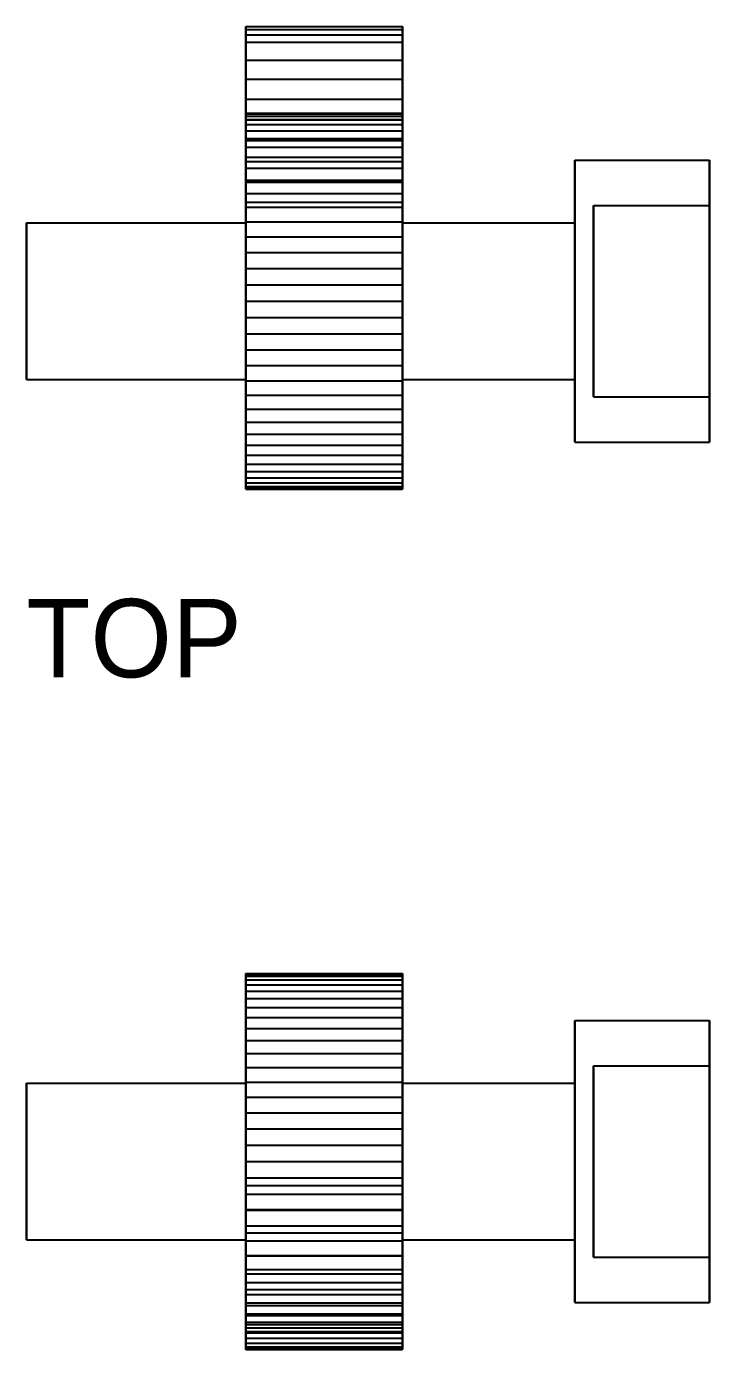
# Model space of a CAD drawing. Header units: millimetres. Extents: x 0 to 258, y -45 to 42.
# Drawn here: x 0 to 21.8, y 0 to 42.22 of the extents above; entities that cross this region are included whole.
import ezdxf

# ---------------------------------------------------------------- set-up
doc = ezdxf.new("R2010")
doc.units = ezdxf.units.MM
for name, color, linetype in [('FRONT_HIDDEN', 8, 'CONTINUOUS'), ('FRONT_VISIBLE', 7, 'Continuous'), ('TOP_HIDDEN', 8, 'CONTINUOUS'), ('TOP_VISIBLE', 7, 'Continuous')]:
    doc.layers.add(name, color=color, linetype=linetype)

msp = doc.modelspace()

# ---------------------------------------------------------------- linework, layer by layer
at = {"layer": 'FRONT_HIDDEN'}
for points in [[(7, 11.977), (7, 12)], [(7, 11.909), (7, 11.977)], [(7, 11.977), (12, 11.977)], [(7, 11.796), (7, 11.909)], [(7, 11.909), (12, 11.909)], [(12, 11.977), (12, 12)], [(12, 11.909), (12, 11.977)], [(12, 11.796), (12, 11.909)], [(7, 11.638), (7, 11.796)], [(7, 11.796), (12, 11.796)], [(7, 11.438), (7, 11.638)], [(7, 11.638), (12, 11.638)], [(7, 11.196), (7, 11.438)], [(7, 11.438), (12, 11.438)], [(12, 11.638), (12, 11.796)], [(12, 11.438), (12, 11.638)], [(12, 11.196), (12, 11.438)], [(7, 10.915), (7, 11.196)], [(7, 11.196), (12, 11.196)], [(12, 10.915), (12, 11.196)], [(7, 10.596), (7, 10.915)], [(7, 10.915), (12, 10.915)], [(7, 10.243), (7, 10.596)], [(7, 10.596), (12, 10.596)], [(12, 10.596), (12, 10.915)], [(12, 10.243), (12, 10.596)], [(7, 9.857), (7, 10.243)], [(7, 10.243), (12, 10.243)], [(12, 9.857), (12, 10.243)], [(17.5, 1.5), (17.5, 1.891), (17.5, 2.283), (17.5, 2.674), (17.5, 3.065), (17.5, 3.457), (17.5, 3.848), (17.5, 4.239), (17.5, 4.63), (17.5, 5.022), (17.5, 5.413), (17.5, 5.804), (17.5, 6.196), (17.5, 6.587), (17.5, 6.978), (17.5, 7.37), (17.5, 7.761), (17.5, 8.152), (17.5, 8.543), (17.5, 8.935), (17.5, 9.326), (17.5, 9.717), (17.5, 10.109), (17.5, 10.5)], [(21.8, 1.5), (21.8, 1.891), (21.8, 2.283), (21.8, 2.674), (21.8, 3.065), (21.8, 3.457), (21.8, 3.848), (21.8, 4.239), (21.8, 4.63), (21.8, 5.022), (21.8, 5.413), (21.8, 5.804), (21.8, 6.196), (21.8, 6.587), (21.8, 6.978), (21.8, 7.37), (21.8, 7.761), (21.8, 8.152), (21.8, 8.543), (21.8, 8.935), (21.8, 9.326), (21.8, 9.717), (21.8, 10.109), (21.8, 10.5)], [(7, 9.441), (7, 9.857)], [(7, 9.857), (12, 9.857)], [(12, 9.441), (12, 9.857)], [(7, 9), (7, 9.441)], [(7, 9.441), (12, 9.441)], [(12, 9), (12, 9.441)], [(7, 8.536), (7, 9)], [(7, 9), (12, 9)], [(12, 8.536), (12, 9)], [(18.1, 9.05), (21.8, 9.05)], [(18.1, 9.05), (18.1, 8.785), (18.1, 8.52), (18.1, 8.254), (18.1, 7.989), (18.1, 7.724), (18.1, 7.459), (18.1, 7.193), (18.1, 6.928), (18.1, 6.663), (18.1, 6.398), (18.1, 6.133), (18.1, 5.867), (18.1, 5.602), (18.1, 5.337), (18.1, 5.072), (18.1, 4.807), (18.1, 4.541), (18.1, 4.276), (18.1, 4.011), (18.1, 3.746), (18.1, 3.48), (18.1, 3.215), (18.1, 2.95)], [(18.1, 2.95), (18.1, 3.215), (18.1, 3.48), (18.1, 3.746), (18.1, 4.011), (18.1, 4.276), (18.1, 4.541), (18.1, 4.807), (18.1, 5.072), (18.1, 5.337), (18.1, 5.602), (18.1, 5.867), (18.1, 6.133), (18.1, 6.398), (18.1, 6.663), (18.1, 6.928), (18.1, 7.193), (18.1, 7.459), (18.1, 7.724), (18.1, 7.989), (18.1, 8.254), (18.1, 8.52), (18.1, 8.785), (18.1, 9.05)], [(21.8, 9.05), (21.8, 8.785), (21.8, 8.52), (21.8, 8.254), (21.8, 7.989), (21.8, 7.724), (21.8, 7.459), (21.8, 7.193), (21.8, 6.928), (21.8, 6.663), (21.8, 6.398), (21.8, 6.133), (21.8, 5.867), (21.8, 5.602), (21.8, 5.337), (21.8, 5.072), (21.8, 4.807), (21.8, 4.541), (21.8, 4.276), (21.8, 4.011), (21.8, 3.746), (21.8, 3.48), (21.8, 3.215), (21.8, 2.95)], [(21.8, 2.95), (21.8, 3.215), (21.8, 3.48), (21.8, 3.746), (21.8, 4.011), (21.8, 4.276), (21.8, 4.541), (21.8, 4.807), (21.8, 5.072), (21.8, 5.337), (21.8, 5.602), (21.8, 5.867), (21.8, 6.133), (21.8, 6.398), (21.8, 6.663), (21.8, 6.928), (21.8, 7.193), (21.8, 7.459), (21.8, 7.724), (21.8, 7.989), (21.8, 8.254), (21.8, 8.52), (21.8, 8.785), (21.8, 9.05)], [(0, 3.5), (0, 3.717), (0, 3.935), (0, 4.152), (0, 4.37), (0, 4.587), (0, 4.804), (0, 5.022), (0, 5.239), (0, 5.457), (0, 5.674), (0, 5.891), (0, 6.109), (0, 6.326), (0, 6.543), (0, 6.761), (0, 6.978), (0, 7.196), (0, 7.413), (0, 7.63), (0, 7.848), (0, 8.065), (0, 8.283), (0, 8.5)], [(7, 8.052), (7, 8.536)], [(7, 8.536), (12, 8.536)], [(7, 8.5), (7, 8.283), (7, 8.065), (7, 7.848), (7, 7.63), (7, 7.413), (7, 7.196), (7, 6.978), (7, 6.761), (7, 6.543), (7, 6.326), (7, 6.109), (7, 5.891), (7, 5.674), (7, 5.457), (7, 5.239), (7, 5.022), (7, 4.804), (7, 4.587), (7, 4.37), (7, 4.152), (7, 3.935), (7, 3.717), (7, 3.5)], [(7, 3.5), (7, 3.717), (7, 3.935), (7, 4.152), (7, 4.37), (7, 4.587), (7, 4.804), (7, 5.022), (7, 5.239), (7, 5.457), (7, 5.674), (7, 5.891), (7, 6.109), (7, 6.326), (7, 6.543), (7, 6.761), (7, 6.978), (7, 7.196), (7, 7.413), (7, 7.63), (7, 7.848), (7, 8.065), (7, 8.283), (7, 8.5)], [(12, 8.052), (12, 8.536)], [(12, 8.5), (12, 8.283), (12, 8.065), (12, 7.848), (12, 7.63), (12, 7.413), (12, 7.196), (12, 6.978), (12, 6.761), (12, 6.543), (12, 6.326), (12, 6.109), (12, 5.891), (12, 5.674), (12, 5.457), (12, 5.239), (12, 5.022), (12, 4.804), (12, 4.587), (12, 4.37), (12, 4.152), (12, 3.935), (12, 3.717), (12, 3.5)], [(12, 3.5), (12, 3.717), (12, 3.935), (12, 4.152), (12, 4.37), (12, 4.587), (12, 4.804), (12, 5.022), (12, 5.239), (12, 5.457), (12, 5.674), (12, 5.891), (12, 6.109), (12, 6.326), (12, 6.543), (12, 6.761), (12, 6.978), (12, 7.196), (12, 7.413), (12, 7.63), (12, 7.848), (12, 8.065), (12, 8.283), (12, 8.5)], [(17.5, 8.5), (17.5, 8.283), (17.5, 8.065), (17.5, 7.848), (17.5, 7.63), (17.5, 7.413), (17.5, 7.196), (17.5, 6.978), (17.5, 6.761), (17.5, 6.543), (17.5, 6.326), (17.5, 6.109), (17.5, 5.891), (17.5, 5.674), (17.5, 5.457), (17.5, 5.239), (17.5, 5.022), (17.5, 4.804), (17.5, 4.587), (17.5, 4.37), (17.5, 4.152), (17.5, 3.935), (17.5, 3.717), (17.5, 3.5)], [(17.5, 3.5), (17.5, 3.717), (17.5, 3.935), (17.5, 4.152), (17.5, 4.37), (17.5, 4.587), (17.5, 4.804), (17.5, 5.022), (17.5, 5.239), (17.5, 5.457), (17.5, 5.674), (17.5, 5.891), (17.5, 6.109), (17.5, 6.326), (17.5, 6.543), (17.5, 6.761), (17.5, 6.978), (17.5, 7.196), (17.5, 7.413), (17.5, 7.63), (17.5, 7.848), (17.5, 8.065), (17.5, 8.283), (17.5, 8.5)], [(7, 7.553), (7, 8.052)], [(7, 8.052), (12, 8.052)], [(12, 7.553), (12, 8.052)], [(7, 7.042), (7, 7.553)], [(7, 7.553), (12, 7.553)], [(12, 7.042), (12, 7.553)], [(7, 6.523), (7, 7.042)], [(7, 7.042), (12, 7.042)], [(12, 6.523), (12, 7.042)], [(7, 6), (7, 6.523)], [(7, 6.523), (12, 6.523)], [(12, 6), (12, 6.523)], [(7, 5.233), (7, 6)], [(7, 6), (12, 6)], [(12, 5.233), (12, 6)], [(7, 4.472), (7, 5.233)], [(7, 5.233), (12, 5.233)], [(12, 4.472), (12, 5.233)], [(7, 3.722), (7, 4.472)], [(7, 4.472), (12, 4.472)], [(12, 3.722), (12, 4.472)], [(7, 2.99), (7, 3.722)], [(7, 3.722), (12, 3.722)], [(12, 2.99), (12, 3.722)], [(7, 2.412), (7, 2.99)], [(7, 2.99), (12, 2.99)], [(12, 2.412), (12, 2.99)], [(18.1, 2.95), (21.8, 2.95)], [(7, 1.911), (7, 2.412)], [(7, 2.412), (12, 2.412)], [(12, 1.911), (12, 2.412)], [(7, 1.488), (7, 1.911)], [(7, 1.911), (12, 1.911)], [(12, 1.488), (12, 1.911)], [(7, 1.143), (7, 1.488)], [(7, 1.488), (12, 1.488)], [(12, 1.143), (12, 1.488)], [(7, 0.877), (7, 1.143)], [(7, 1.143), (12, 1.143)], [(7, 0.689), (7, 0.877)], [(7, 0.877), (12, 0.877)], [(12, 0.877), (12, 1.143)], [(12, 0.689), (12, 0.877)], [(7, 0.575), (7, 0.689)], [(7, 0.689), (12, 0.689)], [(7, 0.575), (12, 0.575)], [(7, 0.534), (7, 0.575)], [(7, 0.562), (12, 0.562)], [(7, 0.562), (7, 0.534)], [(7, 0.362), (7, 0.562)], [(7, 0.534), (12, 0.534)], [(12, 0.575), (12, 0.689)], [(12, 0.534), (12, 0.575)], [(12, 0.562), (12, 0.534)], [(12, 0.362), (12, 0.562)], [(7, 0.362), (12, 0.362)], [(7, 0.204), (7, 0.362)], [(7, 0.091), (7, 0.204)], [(7, 0.204), (12, 0.204)], [(7, 0.023), (7, 0.091)], [(7, 0.091), (12, 0.091)], [(7, 0), (7, 0.023)], [(7, 0.023), (12, 0.023)], [(12, 0.204), (12, 0.362)], [(12, 0.091), (12, 0.204)], [(12, 0.023), (12, 0.091)], [(12, 0), (12, 0.023)]]:
    msp.add_lwpolyline(points, dxfattribs=at)
at = {"layer": 'FRONT_VISIBLE'}
for points in [[(7, 12), (7, 11.977)], [(7, 12), (12, 12)], [(7, 11.977), (7, 11.909)], [(7, 11.977), (12, 11.977)], [(7, 11.909), (7, 11.796)], [(7, 11.909), (12, 11.909)], [(12, 12), (12, 11.977)], [(12, 11.977), (12, 11.909)], [(12, 11.909), (12, 11.796)], [(7, 11.796), (7, 11.638)], [(7, 11.796), (12, 11.796)], [(7, 11.638), (7, 11.438)], [(7, 11.638), (12, 11.638)], [(7, 11.438), (7, 11.196)], [(7, 11.438), (12, 11.438)], [(12, 11.796), (12, 11.638)], [(12, 11.638), (12, 11.438)], [(12, 11.438), (12, 11.196)], [(7, 11.196), (7, 10.915)], [(7, 11.196), (12, 11.196)], [(12, 11.196), (12, 10.915)], [(7, 10.915), (7, 10.596)], [(7, 10.915), (12, 10.915)], [(7, 10.596), (7, 10.243)], [(7, 10.596), (12, 10.596)], [(12, 10.915), (12, 10.596)], [(12, 10.596), (12, 10.243)], [(7, 10.243), (7, 9.857)], [(7, 10.243), (12, 10.243)], [(12, 10.243), (12, 9.857)], [(17.5, 10.5), (17.5, 10.109), (17.5, 9.717), (17.5, 9.326), (17.5, 8.935), (17.5, 8.543), (17.5, 8.152), (17.5, 7.761), (17.5, 7.37), (17.5, 6.978), (17.5, 6.587), (17.5, 6.196), (17.5, 5.804), (17.5, 5.413), (17.5, 5.022), (17.5, 4.63), (17.5, 4.239), (17.5, 3.848), (17.5, 3.457), (17.5, 3.065), (17.5, 2.674), (17.5, 2.283), (17.5, 1.891), (17.5, 1.5)], [(17.5, 10.5), (21.8, 10.5)], [(21.8, 10.5), (21.8, 10.109), (21.8, 9.717), (21.8, 9.326), (21.8, 8.935), (21.8, 8.543), (21.8, 8.152), (21.8, 7.761), (21.8, 7.37), (21.8, 6.978), (21.8, 6.587), (21.8, 6.196), (21.8, 5.804), (21.8, 5.413), (21.8, 5.022), (21.8, 4.63), (21.8, 4.239), (21.8, 3.848), (21.8, 3.457), (21.8, 3.065), (21.8, 2.674), (21.8, 2.283), (21.8, 1.891), (21.8, 1.5)], [(7, 9.857), (7, 9.441)], [(7, 9.857), (12, 9.857)], [(12, 9.857), (12, 9.441)], [(7, 9.441), (7, 9)], [(7, 9.441), (12, 9.441)], [(12, 9.441), (12, 9)], [(7, 9), (7, 8.536)], [(7, 9), (12, 9)], [(12, 9), (12, 8.536)], [(0, 8.5), (7, 8.5)], [(0, 8.5), (0, 8.283), (0, 8.065), (0, 7.848), (0, 7.63), (0, 7.413), (0, 7.196), (0, 6.978), (0, 6.761), (0, 6.543), (0, 6.326), (0, 6.109), (0, 5.891), (0, 5.674), (0, 5.457), (0, 5.239), (0, 5.022), (0, 4.804), (0, 4.587), (0, 4.37), (0, 4.152), (0, 3.935), (0, 3.717), (0, 3.5)], [(7, 8.536), (7, 8.052)], [(7, 8.536), (12, 8.536)], [(12, 8.536), (12, 8.052)], [(12, 8.5), (17.5, 8.5)], [(7, 8.052), (7, 7.553)], [(7, 8.052), (12, 8.052)], [(12, 8.052), (12, 7.553)], [(7, 7.553), (7, 7.042)], [(7, 7.553), (12, 7.553)], [(12, 7.553), (12, 7.042)], [(7, 7.042), (7, 6.523)], [(7, 7.042), (12, 7.042)], [(12, 7.042), (12, 6.523)], [(7, 6.523), (7, 6)], [(7, 6.523), (12, 6.523)], [(12, 6.523), (12, 6)], [(7, 6), (7, 5.477)], [(7, 6), (12, 6)], [(12, 6), (12, 5.477)], [(7, 5.477), (7, 4.958)], [(7, 5.477), (12, 5.477)], [(12, 5.477), (12, 4.958)], [(7, 4.958), (7, 4.447)], [(7, 4.958), (12, 4.958)], [(12, 4.958), (12, 4.447)], [(7, 4.447), (7, 3.948)], [(7, 4.447), (12, 4.447)], [(12, 4.447), (12, 3.948)], [(7, 3.948), (7, 3.464)], [(7, 3.948), (12, 3.948)], [(12, 3.948), (12, 3.464)], [(0, 3.5), (7, 3.5)], [(7, 3.464), (7, 3)], [(7, 3.464), (12, 3.464)], [(12, 3.5), (17.5, 3.5)], [(12, 3.464), (12, 3)], [(7, 3), (7, 2.559)], [(7, 3), (12, 3)], [(12, 3), (12, 2.559)], [(7, 2.559), (7, 2.143)], [(7, 2.559), (12, 2.559)], [(12, 2.559), (12, 2.143)], [(7, 2.143), (7, 1.757)], [(7, 2.143), (12, 2.143)], [(12, 2.143), (12, 1.757)], [(7, 1.757), (7, 1.404)], [(7, 1.757), (12, 1.757)], [(12, 1.757), (12, 1.404)], [(7, 1.404), (7, 1.085)], [(7, 1.404), (12, 1.404)], [(12, 1.404), (12, 1.085)], [(17.5, 1.5), (21.8, 1.5)], [(7, 1.085), (7, 0.804)], [(7, 1.085), (12, 1.085)], [(12, 1.085), (12, 0.804)], [(7, 0.804), (7, 0.562)], [(7, 0.804), (12, 0.804)], [(7, 0.562), (7, 0.362)], [(7, 0.562), (12, 0.562)], [(12, 0.804), (12, 0.562)], [(12, 0.562), (12, 0.362)], [(7, 0.362), (7, 0.204)], [(7, 0.362), (12, 0.362)], [(7, 0.204), (7, 0.091)], [(7, 0.204), (12, 0.204)], [(7, 0.091), (7, 0.023)], [(7, 0.091), (12, 0.091)], [(7, 0.023), (7, 0)], [(7, 0.023), (12, 0.023)], [(7, 0), (12, 0)], [(12, 0.362), (12, 0.204)], [(12, 0.204), (12, 0.091)], [(12, 0.091), (12, 0.023)], [(12, 0.023), (12, 0)]]:
    msp.add_lwpolyline(points, dxfattribs=at)
at = {"layer": 'TOP_HIDDEN'}
for points in [[(7, 42.116), (7, 42.217)], [(12, 42.116), (12, 42.217)], [(7, 41.95), (7, 42.116)], [(7, 42.116), (12, 42.116)], [(7, 41.719), (7, 41.95)], [(7, 41.95), (12, 41.95)], [(12, 41.95), (12, 42.116)], [(12, 41.719), (12, 41.95)], [(7, 41.144), (7, 41.719)], [(7, 41.719), (12, 41.719)], [(12, 41.144), (12, 41.719)], [(7, 40.532), (7, 41.144)], [(7, 41.144), (12, 41.144)], [(12, 40.532), (12, 41.144)], [(7, 39.894), (7, 40.532)], [(7, 40.532), (12, 40.532)], [(12, 39.894), (12, 40.532)], [(7, 39.238), (7, 39.894)], [(7, 39.894), (12, 39.894)], [(12, 39.238), (12, 39.894)], [(7, 38.573), (7, 39.238)], [(7, 39.238), (12, 39.238)], [(12, 38.573), (12, 39.238)], [(7, 37.907), (7, 38.573)], [(7, 38.573), (12, 38.573)], [(12, 37.907), (12, 38.573)], [(7, 37.248), (7, 37.907)], [(7, 37.907), (12, 37.907)], [(12, 37.248), (12, 37.907)], [(17.5, 28.95), (17.5, 29.341), (17.5, 29.733), (17.5, 30.124), (17.5, 30.515), (17.5, 30.907), (17.5, 31.298), (17.5, 31.689), (17.5, 32.08), (17.5, 32.472), (17.5, 32.863), (17.5, 33.254), (17.5, 33.646), (17.5, 34.037), (17.5, 34.428), (17.5, 34.82), (17.5, 35.211), (17.5, 35.602), (17.5, 35.993), (17.5, 36.385), (17.5, 36.776), (17.5, 37.167), (17.5, 37.559), (17.5, 37.95)], [(21.8, 28.95), (21.8, 29.341), (21.8, 29.733), (21.8, 30.124), (21.8, 30.515), (21.8, 30.907), (21.8, 31.298), (21.8, 31.689), (21.8, 32.08), (21.8, 32.472), (21.8, 32.863), (21.8, 33.254), (21.8, 33.646), (21.8, 34.037), (21.8, 34.428), (21.8, 34.82), (21.8, 35.211), (21.8, 35.602), (21.8, 35.993), (21.8, 36.385), (21.8, 36.776), (21.8, 37.167), (21.8, 37.559), (21.8, 37.95)], [(7, 37.248), (12, 37.248)], [(7, 36.606), (7, 37.248)], [(12, 36.606), (12, 37.248)], [(7, 36.606), (12, 36.606)], [(7, 35.986), (7, 36.606)], [(12, 35.986), (12, 36.606)], [(18.1, 30.4), (18.1, 30.665), (18.1, 30.93), (18.1, 31.196), (18.1, 31.461), (18.1, 31.726), (18.1, 31.991), (18.1, 32.257), (18.1, 32.522), (18.1, 32.787), (18.1, 33.052), (18.1, 33.317), (18.1, 33.583), (18.1, 33.848), (18.1, 34.113), (18.1, 34.378), (18.1, 34.643), (18.1, 34.909), (18.1, 35.174), (18.1, 35.439), (18.1, 35.704), (18.1, 35.97), (18.1, 36.235), (18.1, 36.5)], [(18.1, 36.5), (18.1, 36.367), (18.1, 36.235), (18.1, 36.102), (18.1, 35.97), (18.1, 35.837), (18.1, 35.704), (18.1, 35.572), (18.1, 35.439), (18.1, 35.307), (18.1, 35.174), (18.1, 35.041), (18.1, 34.909), (18.1, 34.776), (18.1, 34.643), (18.1, 34.511), (18.1, 34.378), (18.1, 34.246), (18.1, 34.113), (18.1, 33.98), (18.1, 33.848), (18.1, 33.715), (18.1, 33.583), (18.1, 33.45)], [(18.1, 36.5), (21.8, 36.5)], [(21.8, 30.4), (21.8, 30.665), (21.8, 30.93), (21.8, 31.196), (21.8, 31.461), (21.8, 31.726), (21.8, 31.991), (21.8, 32.257), (21.8, 32.522), (21.8, 32.787), (21.8, 33.052), (21.8, 33.317), (21.8, 33.583), (21.8, 33.848), (21.8, 34.113), (21.8, 34.378), (21.8, 34.643), (21.8, 34.909), (21.8, 35.174), (21.8, 35.439), (21.8, 35.704), (21.8, 35.97), (21.8, 36.235), (21.8, 36.5)], [(21.8, 36.5), (21.8, 36.367), (21.8, 36.235), (21.8, 36.102), (21.8, 35.97), (21.8, 35.837), (21.8, 35.704), (21.8, 35.572), (21.8, 35.439), (21.8, 35.307), (21.8, 35.174), (21.8, 35.041), (21.8, 34.909), (21.8, 34.776), (21.8, 34.643), (21.8, 34.511), (21.8, 34.378), (21.8, 34.246), (21.8, 34.113), (21.8, 33.98), (21.8, 33.848), (21.8, 33.715), (21.8, 33.583), (21.8, 33.45)], [(0, 30.95), (0, 31.167), (0, 31.385), (0, 31.602), (0, 31.82), (0, 32.037), (0, 32.254), (0, 32.472), (0, 32.689), (0, 32.907), (0, 33.124), (0, 33.341), (0, 33.559), (0, 33.776), (0, 33.993), (0, 34.211), (0, 34.428), (0, 34.646), (0, 34.863), (0, 35.08), (0, 35.298), (0, 35.515), (0, 35.733), (0, 35.95)], [(7, 35.986), (12, 35.986)], [(7, 35.502), (7, 35.986)], [(7, 30.95), (7, 31.167), (7, 31.385), (7, 31.602), (7, 31.82), (7, 32.037), (7, 32.254), (7, 32.472), (7, 32.689), (7, 32.907), (7, 33.124), (7, 33.341), (7, 33.559), (7, 33.776), (7, 33.993), (7, 34.211), (7, 34.428), (7, 34.646), (7, 34.863), (7, 35.08), (7, 35.298), (7, 35.515), (7, 35.733), (7, 35.95)], [(7, 35.95), (7, 35.841), (7, 35.733), (7, 35.624), (7, 35.515), (7, 35.407), (7, 35.298), (7, 35.189), (7, 35.08), (7, 34.972), (7, 34.863), (7, 34.754), (7, 34.646), (7, 34.537), (7, 34.428), (7, 34.32), (7, 34.211), (7, 34.102), (7, 33.993), (7, 33.885), (7, 33.776), (7, 33.667), (7, 33.559), (7, 33.45)], [(12, 35.502), (12, 35.986)], [(12, 30.95), (12, 31.167), (12, 31.385), (12, 31.602), (12, 31.82), (12, 32.037), (12, 32.254), (12, 32.472), (12, 32.689), (12, 32.907), (12, 33.124), (12, 33.341), (12, 33.559), (12, 33.776), (12, 33.993), (12, 34.211), (12, 34.428), (12, 34.646), (12, 34.863), (12, 35.08), (12, 35.298), (12, 35.515), (12, 35.733), (12, 35.95)], [(12, 35.95), (12, 35.841), (12, 35.733), (12, 35.624), (12, 35.515), (12, 35.407), (12, 35.298), (12, 35.189), (12, 35.08), (12, 34.972), (12, 34.863), (12, 34.754), (12, 34.646), (12, 34.537), (12, 34.428), (12, 34.32), (12, 34.211), (12, 34.102), (12, 33.993), (12, 33.885), (12, 33.776), (12, 33.667), (12, 33.559), (12, 33.45)], [(17.5, 30.95), (17.5, 31.167), (17.5, 31.385), (17.5, 31.602), (17.5, 31.82), (17.5, 32.037), (17.5, 32.254), (17.5, 32.472), (17.5, 32.689), (17.5, 32.907), (17.5, 33.124), (17.5, 33.341), (17.5, 33.559), (17.5, 33.776), (17.5, 33.993), (17.5, 34.211), (17.5, 34.428), (17.5, 34.646), (17.5, 34.863), (17.5, 35.08), (17.5, 35.298), (17.5, 35.515), (17.5, 35.733), (17.5, 35.95)], [(17.5, 35.95), (17.5, 35.841), (17.5, 35.733), (17.5, 35.624), (17.5, 35.515), (17.5, 35.407), (17.5, 35.298), (17.5, 35.189), (17.5, 35.08), (17.5, 34.972), (17.5, 34.863), (17.5, 34.754), (17.5, 34.646), (17.5, 34.537), (17.5, 34.428), (17.5, 34.32), (17.5, 34.211), (17.5, 34.102), (17.5, 33.993), (17.5, 33.885), (17.5, 33.776), (17.5, 33.667), (17.5, 33.559), (17.5, 33.45)], [(7, 35.502), (12, 35.502)], [(7, 35.003), (7, 35.502)], [(12, 35.003), (12, 35.502)], [(7, 34.492), (7, 35.003)], [(7, 35.003), (12, 35.003)], [(12, 34.492), (12, 35.003)], [(7, 33.973), (7, 34.492)], [(7, 34.492), (12, 34.492)], [(12, 33.973), (12, 34.492)], [(7, 33.45), (7, 33.973)], [(7, 33.973), (12, 33.973)], [(12, 33.45), (12, 33.973)], [(7, 32.927), (7, 33.45)], [(7, 33.45), (7, 33.341), (7, 33.233), (7, 33.124), (7, 33.015), (7, 32.907), (7, 32.798), (7, 32.689), (7, 32.58), (7, 32.472), (7, 32.363), (7, 32.254), (7, 32.146), (7, 32.037), (7, 31.928), (7, 31.82), (7, 31.711), (7, 31.602), (7, 31.493), (7, 31.385), (7, 31.276), (7, 31.167), (7, 31.059), (7, 30.95)], [(7, 33.45), (12, 33.45)], [(12, 32.927), (12, 33.45)], [(12, 33.45), (12, 33.341), (12, 33.233), (12, 33.124), (12, 33.015), (12, 32.907), (12, 32.798), (12, 32.689), (12, 32.58), (12, 32.472), (12, 32.363), (12, 32.254), (12, 32.146), (12, 32.037), (12, 31.928), (12, 31.82), (12, 31.711), (12, 31.602), (12, 31.493), (12, 31.385), (12, 31.276), (12, 31.167), (12, 31.059), (12, 30.95)], [(17.5, 33.45), (17.5, 33.341), (17.5, 33.233), (17.5, 33.124), (17.5, 33.015), (17.5, 32.907), (17.5, 32.798), (17.5, 32.689), (17.5, 32.58), (17.5, 32.472), (17.5, 32.363), (17.5, 32.254), (17.5, 32.146), (17.5, 32.037), (17.5, 31.928), (17.5, 31.82), (17.5, 31.711), (17.5, 31.602), (17.5, 31.493), (17.5, 31.385), (17.5, 31.276), (17.5, 31.167), (17.5, 31.059), (17.5, 30.95)], [(18.1, 33.45), (18.1, 33.317), (18.1, 33.185), (18.1, 33.052), (18.1, 32.92), (18.1, 32.787), (18.1, 32.654), (18.1, 32.522), (18.1, 32.389), (18.1, 32.257), (18.1, 32.124), (18.1, 31.991), (18.1, 31.859), (18.1, 31.726), (18.1, 31.593), (18.1, 31.461), (18.1, 31.328), (18.1, 31.196), (18.1, 31.063), (18.1, 30.93), (18.1, 30.798), (18.1, 30.665), (18.1, 30.533), (18.1, 30.4)], [(21.8, 33.45), (21.8, 33.317), (21.8, 33.185), (21.8, 33.052), (21.8, 32.92), (21.8, 32.787), (21.8, 32.654), (21.8, 32.522), (21.8, 32.389), (21.8, 32.257), (21.8, 32.124), (21.8, 31.991), (21.8, 31.859), (21.8, 31.726), (21.8, 31.593), (21.8, 31.461), (21.8, 31.328), (21.8, 31.196), (21.8, 31.063), (21.8, 30.93), (21.8, 30.798), (21.8, 30.665), (21.8, 30.533), (21.8, 30.4)], [(7, 32.408), (7, 32.927)], [(7, 32.927), (12, 32.927)], [(12, 32.408), (12, 32.927)], [(7, 31.897), (7, 32.408)], [(7, 32.408), (12, 32.408)], [(12, 31.897), (12, 32.408)], [(7, 31.398), (7, 31.897)], [(7, 31.897), (12, 31.897)], [(12, 31.398), (12, 31.897)], [(7, 30.914), (7, 31.398)], [(7, 31.398), (12, 31.398)], [(12, 30.914), (12, 31.398)], [(7, 30.45), (7, 30.914)], [(7, 30.914), (12, 30.914)], [(12, 30.45), (12, 30.914)], [(7, 30.009), (7, 30.45)], [(7, 30.45), (12, 30.45)], [(12, 30.009), (12, 30.45)], [(18.1, 30.4), (21.8, 30.4)], [(7, 29.593), (7, 30.009)], [(7, 30.009), (12, 30.009)], [(12, 29.593), (12, 30.009)], [(7, 29.207), (7, 29.593)], [(7, 29.593), (12, 29.593)], [(12, 29.207), (12, 29.593)], [(7, 28.854), (7, 29.207)], [(7, 29.207), (12, 29.207)], [(12, 28.854), (12, 29.207)], [(7, 28.535), (7, 28.854)], [(7, 28.854), (12, 28.854)], [(12, 28.535), (12, 28.854)], [(7, 28.254), (7, 28.535)], [(7, 28.535), (12, 28.535)], [(12, 28.254), (12, 28.535)], [(7, 28.012), (7, 28.254)], [(7, 28.254), (12, 28.254)], [(7, 27.812), (7, 28.012)], [(7, 28.012), (12, 28.012)], [(12, 28.012), (12, 28.254)], [(12, 27.812), (12, 28.012)], [(7, 27.654), (7, 27.812)], [(7, 27.812), (12, 27.812)], [(7, 27.541), (7, 27.654)], [(7, 27.654), (12, 27.654)], [(7, 27.473), (7, 27.541)], [(7, 27.541), (12, 27.541)], [(7, 27.45), (7, 27.473)], [(7, 27.473), (12, 27.473)], [(12, 27.654), (12, 27.812)], [(12, 27.541), (12, 27.654)], [(12, 27.473), (12, 27.541)], [(12, 27.45), (12, 27.473)]]:
    msp.add_lwpolyline(points, dxfattribs=at)
at = {"layer": 'TOP_VISIBLE'}
for points in [[(7, 42.217), (7, 39.45)], [(7, 42.217), (12, 42.217)], [(12, 42.217), (12, 39.45)], [(7, 39.45), (7, 39.427)], [(7, 39.45), (12, 39.45)], [(7, 39.427), (7, 39.359)], [(7, 39.427), (12, 39.427)], [(7, 39.359), (7, 39.246)], [(7, 39.359), (12, 39.359)], [(12, 39.45), (12, 39.427)], [(12, 39.427), (12, 39.359)], [(12, 39.359), (12, 39.246)], [(7, 39.246), (7, 39.088)], [(7, 39.246), (12, 39.246)], [(7, 39.088), (7, 38.888)], [(7, 39.088), (12, 39.088)], [(7, 38.888), (7, 38.646)], [(7, 38.888), (12, 38.888)], [(12, 39.246), (12, 39.088)], [(12, 39.088), (12, 38.888)], [(12, 38.888), (12, 38.646)], [(7, 38.646), (7, 38.365)], [(7, 38.646), (12, 38.646)], [(12, 38.646), (12, 38.365)], [(7, 38.365), (7, 38.046)], [(7, 38.365), (12, 38.365)], [(7, 38.046), (7, 37.693)], [(7, 38.046), (12, 38.046)], [(12, 38.365), (12, 38.046)], [(12, 38.046), (12, 37.693)], [(7, 37.693), (7, 37.307)], [(7, 37.693), (12, 37.693)], [(12, 37.693), (12, 37.307)], [(17.5, 37.95), (17.5, 37.754), (17.5, 37.559), (17.5, 37.363), (17.5, 37.167), (17.5, 36.972), (17.5, 36.776), (17.5, 36.58), (17.5, 36.385), (17.5, 36.189), (17.5, 35.993), (17.5, 35.798), (17.5, 35.602), (17.5, 35.407), (17.5, 35.211), (17.5, 35.015), (17.5, 34.82), (17.5, 34.624), (17.5, 34.428), (17.5, 34.233), (17.5, 34.037), (17.5, 33.841), (17.5, 33.646), (17.5, 33.45)], [(17.5, 37.95), (21.8, 37.95)], [(21.8, 37.95), (21.8, 37.754), (21.8, 37.559), (21.8, 37.363), (21.8, 37.167), (21.8, 36.972), (21.8, 36.776), (21.8, 36.58), (21.8, 36.385), (21.8, 36.189), (21.8, 35.993), (21.8, 35.798), (21.8, 35.602), (21.8, 35.407), (21.8, 35.211), (21.8, 35.015), (21.8, 34.82), (21.8, 34.624), (21.8, 34.428), (21.8, 34.233), (21.8, 34.037), (21.8, 33.841), (21.8, 33.646), (21.8, 33.45)], [(7, 37.307), (7, 36.891)], [(7, 37.307), (12, 37.307)], [(12, 37.307), (12, 36.891)], [(7, 36.891), (7, 36.45)], [(7, 36.891), (12, 36.891)], [(12, 36.891), (12, 36.45)], [(7, 36.45), (7, 35.986)], [(7, 36.45), (12, 36.45)], [(12, 36.45), (12, 35.986)], [(0, 35.95), (0, 35.841), (0, 35.733), (0, 35.624), (0, 35.515), (0, 35.407), (0, 35.298), (0, 35.189), (0, 35.08), (0, 34.972), (0, 34.863), (0, 34.754), (0, 34.646), (0, 34.537), (0, 34.428), (0, 34.32), (0, 34.211), (0, 34.102), (0, 33.993), (0, 33.885), (0, 33.776), (0, 33.667), (0, 33.559), (0, 33.45)], [(0, 35.95), (7, 35.95)], [(7, 35.986), (7, 35.502)], [(7, 35.986), (12, 35.986)], [(12, 35.986), (12, 35.502)], [(12, 35.95), (17.5, 35.95)], [(7, 35.502), (7, 35.003)], [(7, 35.502), (12, 35.502)], [(12, 35.502), (12, 35.003)], [(7, 35.003), (7, 34.492)], [(7, 35.003), (12, 35.003)], [(12, 35.003), (12, 34.492)], [(7, 34.492), (7, 33.973)], [(7, 34.492), (12, 34.492)], [(12, 34.492), (12, 33.973)], [(7, 33.973), (7, 33.45)], [(7, 33.973), (12, 33.973)], [(12, 33.973), (12, 33.45)], [(0, 33.45), (0, 33.341), (0, 33.233), (0, 33.124), (0, 33.015), (0, 32.907), (0, 32.798), (0, 32.689), (0, 32.58), (0, 32.472), (0, 32.363), (0, 32.254), (0, 32.146), (0, 32.037), (0, 31.928), (0, 31.82), (0, 31.711), (0, 31.602), (0, 31.493), (0, 31.385), (0, 31.276), (0, 31.167), (0, 31.059), (0, 30.95)], [(7, 33.45), (7, 32.927)], [(7, 33.45), (12, 33.45)], [(12, 33.45), (12, 32.927)], [(17.5, 33.45), (17.5, 33.254), (17.5, 33.059), (17.5, 32.863), (17.5, 32.667), (17.5, 32.472), (17.5, 32.276), (17.5, 32.08), (17.5, 31.885), (17.5, 31.689), (17.5, 31.493), (17.5, 31.298), (17.5, 31.102), (17.5, 30.907), (17.5, 30.711), (17.5, 30.515), (17.5, 30.32), (17.5, 30.124), (17.5, 29.928), (17.5, 29.733), (17.5, 29.537), (17.5, 29.341), (17.5, 29.146), (17.5, 28.95)], [(21.8, 33.45), (21.8, 33.254), (21.8, 33.059), (21.8, 32.863), (21.8, 32.667), (21.8, 32.472), (21.8, 32.276), (21.8, 32.08), (21.8, 31.885), (21.8, 31.689), (21.8, 31.493), (21.8, 31.298), (21.8, 31.102), (21.8, 30.907), (21.8, 30.711), (21.8, 30.515), (21.8, 30.32), (21.8, 30.124), (21.8, 29.928), (21.8, 29.733), (21.8, 29.537), (21.8, 29.341), (21.8, 29.146), (21.8, 28.95)], [(7, 32.927), (7, 32.408)], [(7, 32.927), (12, 32.927)], [(12, 32.927), (12, 32.408)], [(7, 32.408), (7, 31.897)], [(7, 32.408), (12, 32.408)], [(12, 32.408), (12, 31.897)], [(7, 31.897), (7, 31.398)], [(7, 31.897), (12, 31.897)], [(12, 31.897), (12, 31.398)], [(7, 31.398), (7, 30.914)], [(7, 31.398), (12, 31.398)], [(12, 31.398), (12, 30.914)], [(0, 30.95), (7, 30.95)], [(7, 30.914), (7, 30.45)], [(7, 30.914), (12, 30.914)], [(12, 30.95), (17.5, 30.95)], [(12, 30.914), (12, 30.45)], [(7, 30.45), (7, 30.009)], [(7, 30.45), (12, 30.45)], [(12, 30.45), (12, 30.009)], [(7, 30.009), (7, 29.593)], [(7, 30.009), (12, 30.009)], [(12, 30.009), (12, 29.593)], [(7, 29.593), (7, 29.207)], [(7, 29.593), (12, 29.593)], [(12, 29.593), (12, 29.207)], [(7, 29.207), (7, 28.854)], [(7, 29.207), (12, 29.207)], [(12, 29.207), (12, 28.854)], [(7, 28.854), (7, 28.535)], [(7, 28.854), (12, 28.854)], [(12, 28.854), (12, 28.535)], [(17.5, 28.95), (21.8, 28.95)], [(7, 28.535), (7, 28.254)], [(7, 28.535), (12, 28.535)], [(12, 28.535), (12, 28.254)], [(7, 28.254), (7, 28.012)], [(7, 28.254), (12, 28.254)], [(7, 28.012), (7, 27.812)], [(7, 28.012), (12, 28.012)], [(12, 28.254), (12, 28.012)], [(12, 28.012), (12, 27.812)], [(7, 27.812), (7, 27.654)], [(7, 27.812), (12, 27.812)], [(7, 27.654), (7, 27.541)], [(7, 27.654), (12, 27.654)], [(7, 27.541), (7, 27.473)], [(7, 27.541), (12, 27.541)], [(7, 27.473), (7, 27.45)], [(7, 27.473), (12, 27.473)], [(7, 27.45), (12, 27.45)], [(12, 27.812), (12, 27.654)], [(12, 27.654), (12, 27.541)], [(12, 27.541), (12, 27.473)], [(12, 27.473), (12, 27.45)]]:
    msp.add_lwpolyline(points, dxfattribs=at)

# ---------------------------------------------------------------- texts
msp.add_text('TOP', height=2.5, dxfattribs=at).set_placement((0, 21.45))

doc.saveas('drawing.dxf')
